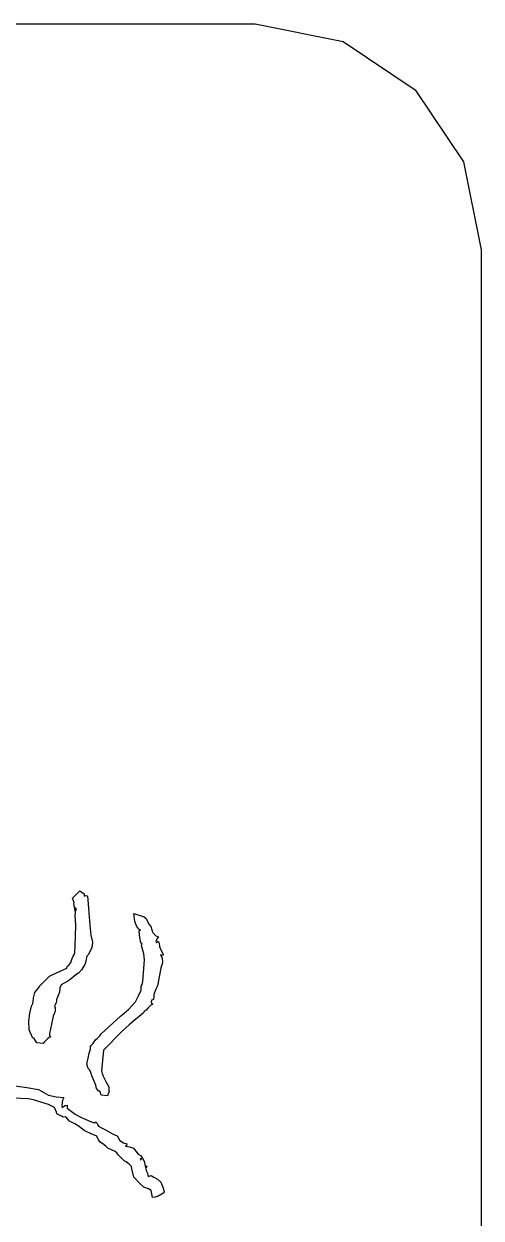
# Model space of a CAD drawing. Extents: x -16 to 63, y -3 to 108.
# Drawn here: x 29.91 to 33.27, y 98.99 to 107.78 of the extents above; entities that cross this region are included whole.
import ezdxf

# ---------------------------------------------------------------- set-up
doc = ezdxf.new("R2010")
doc.units = 0

msp = doc.modelspace()

# ---------------------------------------------------------------- linework, layer by layer
at = {"layer": 'Layer 1'}
for p, q in [((20.8222, 107.775), (31.6087, 107.775)), ((31.6087, 107.775), (32.256945, 107.64477)), ((32.256945, 107.64477), (32.785192, 107.289195)), ((32.785192, 107.289195), (33.140769, 106.76095)), ((33.140769, 106.76095), (33.271, 106.11271)), ((33.271, 106.11271), (33.271, 95.3259)), ((30.262809, 101.34037), (30.317252, 101.395052)), ((30.27517, 101.310134), (30.262809, 101.34037)), ((30.317252, 101.395052), (30.349959, 101.371941)), ((30.349959, 101.371941), (30.350805, 101.356952)), ((30.350805, 101.356952), (30.362264, 101.359774)), ((30.362264, 101.359774), (30.373976, 101.359041)), ((30.373976, 101.359041), (30.392518, 101.142144)), ((30.273194, 101.298602), (30.27517, 101.310134)), ((30.284653, 101.238403), (30.273194, 101.298602)), ((30.286374, 101.269757), (30.279346, 101.259213)), ((30.279346, 101.259213), (30.286374, 101.248669)), ((30.293401, 101.259213), (30.286374, 101.269757)), ((30.286374, 101.248669), (30.293401, 101.259213)), ((30.293401, 101.259213), (30.293401, 101.259213)), ((30.28437, 101.214945), (30.286064, 101.227194)), ((30.289027, 101.142919), (30.28437, 101.214945)), ((30.286064, 101.227194), (30.284653, 101.238403)), ((30.721721, 101.168189), (30.714722, 101.227566)), ((30.714722, 101.227566), (30.792366, 101.203218)), ((30.737525, 101.133721), (30.721721, 101.168189)), ((30.792366, 101.203218), (30.805603, 101.190626)), ((30.805603, 101.190626), (30.815509, 101.16971)), ((30.815509, 101.16971), (30.828632, 101.147291)), ((30.286487, 101.062428), (30.289027, 101.142919)), ((30.392518, 101.142144), (30.397795, 101.068359)), ((30.397795, 101.068359), (30.411285, 101.017603)), ((30.751975, 101.112585), (30.737525, 101.133721)), ((30.76428, 101.107325), (30.751975, 101.112585)), ((30.754092, 101.096905), (30.755503, 101.100534)), ((30.760357, 101.052119), (30.754092, 101.096905)), ((30.755503, 101.100534), (30.76428, 101.107325)), ((30.828632, 101.147291), (30.836647, 101.138821)), ((30.836647, 101.138821), (30.850448, 101.10111)), ((30.850448, 101.10111), (30.852988, 101.090567)), ((30.852988, 101.090567), (30.877231, 101.06364)), ((30.280786, 100.934087), (30.286487, 101.062428)), ((30.411285, 101.017603), (30.40677, 100.976835)), ((30.766171, 101.011823), (30.760357, 101.052119)), ((30.776302, 101.004466), (30.766171, 101.011823)), ((30.770827, 100.995674), (30.776302, 101.004466)), ((30.774666, 100.981798), (30.770827, 100.995674)), ((30.788043, 100.930851), (30.774666, 100.981798)), ((30.877231, 101.06364), (30.897664, 101.056305)), ((30.887108, 101.044897), (30.877372, 101.022057)), ((30.877372, 101.022057), (30.881408, 101.011513)), ((30.881408, 101.011513), (30.895124, 101.02381)), ((30.897664, 101.056305), (30.887108, 101.044897)), ((30.895124, 101.02381), (30.90105, 101.009414)), ((30.90105, 101.009414), (30.90359, 100.986573)), ((30.90359, 100.986573), (30.913129, 100.960561)), ((30.251181, 100.868326), (30.261736, 100.897296)), ((30.261736, 100.897296), (30.272291, 100.918655)), ((30.272291, 100.918655), (30.280786, 100.934087)), ((30.366505, 100.901873), (30.362611, 100.883255)), ((30.369892, 100.915505), (30.366505, 100.901873)), ((30.377935, 100.923605), (30.369892, 100.915505)), ((30.40677, 100.976835), (30.377935, 100.923605)), ((30.793377, 100.886755), (30.788043, 100.930851)), ((30.928087, 100.920161), (30.911831, 100.925173)), ((30.911831, 100.925173), (30.922866, 100.901049)), ((30.913129, 100.960561), (30.924334, 100.944757)), ((30.922866, 100.901049), (30.925124, 100.867916)), ((30.924334, 100.944757), (30.932123, 100.9272)), ((30.932123, 100.9272), (30.928087, 100.920161)), ((30.145732, 100.791257), (30.196007, 100.813753)), ((30.196007, 100.813753), (30.22214, 100.827015)), ((30.22214, 100.827015), (30.225583, 100.837559)), ((30.225583, 100.837559), (30.236364, 100.848102)), ((30.236364, 100.848102), (30.251181, 100.868326)), ((30.329083, 100.814741), (30.310202, 100.791901)), ((30.353975, 100.852538), (30.329083, 100.814741)), ((30.361764, 100.875378), (30.353975, 100.852538)), ((30.362611, 100.883255), (30.361764, 100.875378)), ((30.781241, 100.727807), (30.793377, 100.886755)), ((30.914766, 100.82704), (30.888407, 100.69701)), ((30.925124, 100.867916), (30.914766, 100.82704)), ((30.033303, 100.706866), (30.095149, 100.766885)), ((30.095149, 100.766885), (30.109401, 100.775156)), ((30.109401, 100.775156), (30.145732, 100.791257)), ((30.202133, 100.715588), (30.179838, 100.702231)), ((30.223215, 100.725144), (30.202133, 100.715588)), ((30.244297, 100.740379), (30.223215, 100.725144)), ((30.288217, 100.777603), (30.244297, 100.740379)), ((30.300522, 100.784862), (30.288217, 100.777603)), ((30.310202, 100.791901), (30.300522, 100.784862)), ((30.777206, 100.705805), (30.781241, 100.727807)), ((29.977282, 100.606929), (29.987611, 100.646329)), ((29.987611, 100.646329), (30.008326, 100.673555)), ((30.008326, 100.673555), (30.021449, 100.690889)), ((30.021449, 100.690889), (30.025513, 100.700544)), ((30.025513, 100.700544), (30.033303, 100.706866)), ((30.167166, 100.649574), (30.152999, 100.613355)), ((30.169424, 100.680697), (30.167166, 100.649574)), ((30.179838, 100.702231), (30.169424, 100.680697)), ((30.750502, 100.622151), (30.769128, 100.664519)), ((30.769128, 100.664519), (30.770257, 100.68726)), ((30.770009, 100.69341), (30.777206, 100.705805)), ((30.770257, 100.68726), (30.770009, 100.69341)), ((30.874409, 100.666507), (30.861906, 100.63289)), ((30.861906, 100.63289), (30.862155, 100.616445)), ((30.888407, 100.69701), (30.874409, 100.666507)), ((29.950499, 100.495375), (29.96207, 100.545951)), ((29.96207, 100.545951), (29.967545, 100.556495)), ((29.967545, 100.556495), (29.971045, 100.567039)), ((29.971045, 100.567039), (29.974742, 100.577063)), ((29.974742, 100.577063), (29.977282, 100.606929)), ((30.143618, 100.571922), (30.130297, 100.549598)), ((30.130297, 100.549598), (30.136393, 100.534759)), ((30.145311, 100.585404), (30.143618, 100.571922)), ((30.152999, 100.613355), (30.145125, 100.595132)), ((30.145125, 100.595132), (30.145311, 100.585404)), ((30.676252, 100.522248), (30.72688, 100.579089)), ((30.72688, 100.579089), (30.750502, 100.622151)), ((30.839887, 100.554153), (30.820386, 100.534967)), ((30.855522, 100.560819), (30.839887, 100.554153)), ((30.846294, 100.58938), (30.842032, 100.578909)), ((30.842032, 100.578909), (30.848495, 100.5635)), ((30.860743, 100.595405), (30.846294, 100.58938)), ((30.848495, 100.5635), (30.855522, 100.560819)), ((30.862155, 100.616445), (30.860743, 100.595405)), ((29.941496, 100.436414), (29.950499, 100.495375)), ((30.12262, 100.473596), (30.109017, 100.412778)), ((30.128462, 100.489547), (30.12262, 100.473596)), ((30.135264, 100.51066), (30.128462, 100.489547)), ((30.136393, 100.534759), (30.135264, 100.51066)), ((30.475313, 100.342142), (30.616514, 100.473039)), ((30.616514, 100.473039), (30.628819, 100.482745)), ((30.628819, 100.482745), (30.676252, 100.522248)), ((30.753623, 100.47066), (30.72907, 100.449448)), ((30.785249, 100.496718), (30.753623, 100.47066)), ((30.792276, 100.507262), (30.785249, 100.496718)), ((30.806331, 100.517805), (30.792276, 100.507262)), ((30.820386, 100.534967), (30.806331, 100.517805)), ((29.943754, 100.372798), (29.941496, 100.436414)), ((29.968561, 100.315326), (29.943754, 100.372798)), ((30.109017, 100.412778), (30.095696, 100.344255)), ((30.68193, 100.408749), (30.630425, 100.363206)), ((30.72907, 100.449448), (30.68193, 100.408749)), ((29.984196, 100.304065), (29.968561, 100.315326)), ((30.00144, 100.276444), (29.984196, 100.304065)), ((30.001369, 100.276409), (30.00144, 100.276444)), ((30.04738, 100.272285), (30.001369, 100.276409)), ((30.054718, 100.282211), (30.04738, 100.272285)), ((30.082517, 100.307637), (30.054718, 100.282211)), ((30.093072, 100.316575), (30.082517, 100.307637)), ((30.103627, 100.31971), (30.093072, 100.316575)), ((30.095696, 100.344255), (30.09485, 100.329859)), ((30.09485, 100.329859), (30.103627, 100.31971)), ((30.412716, 100.268584), (30.423271, 100.2834)), ((30.423271, 100.2834), (30.433826, 100.297895)), ((30.433826, 100.297895), (30.447655, 100.311944)), ((30.447655, 100.311944), (30.465689, 100.328858)), ((30.465689, 100.328858), (30.475313, 100.342142)), ((30.630425, 100.363206), (30.490846, 100.221771)), ((30.378545, 100.163801), (30.386588, 100.200657)), ((30.386588, 100.200657), (30.39703, 100.229691)), ((30.39703, 100.229691), (30.397279, 100.249395)), ((30.397279, 100.249395), (30.400778, 100.257817)), ((30.400778, 100.257817), (30.412716, 100.268584)), ((30.490846, 100.221771), (30.477073, 100.070977)), ((30.369655, 100.120158), (30.378545, 100.163801)), ((30.379476, 100.087598), (30.369655, 100.120158)), ((30.391781, 100.076363), (30.379476, 100.087598)), ((30.398808, 100.057573), (30.391781, 100.076363)), ((30.405836, 100.033646), (30.398808, 100.057573)), ((30.434391, 99.965948), (30.405836, 100.033646)), ((30.477073, 100.070977), (30.483113, 100.05068)), ((30.483113, 100.05068), (30.489124, 100.031765)), ((30.489124, 100.031765), (30.50967, 99.990773)), ((29.839959, 99.96047), (29.926983, 99.947877)), ((29.926983, 99.947877), (30.012888, 99.933309)), ((30.012888, 99.933309), (30.052289, 99.911603)), ((30.440995, 99.94074), (30.434391, 99.965948)), ((30.456094, 99.924394), (30.440995, 99.94074)), ((30.466451, 99.916839), (30.456094, 99.924394)), ((30.50967, 99.990773), (30.531768, 99.953882)), ((30.531768, 99.953882), (30.530639, 99.925157)), ((30.530639, 99.925157), (30.534139, 99.921059)), ((29.937679, 99.864586), (29.824776, 99.869671)), ((29.976431, 99.857251), (29.937679, 99.864586)), ((30.030435, 99.839719), (29.976431, 99.857251)), ((30.086089, 99.821866), (30.030435, 99.839719)), ((30.052289, 99.911603), (30.087666, 99.891676)), ((30.087666, 99.891676), (30.14389, 99.879427)), ((30.14389, 99.879427), (30.200763, 99.874835)), ((30.189108, 99.855006), (30.185947, 99.81897)), ((30.200763, 99.874835), (30.189108, 99.855006)), ((30.474184, 99.891851), (30.466451, 99.916839)), ((30.47426, 99.891802), (30.474184, 99.891851)), ((30.520564, 99.88642), (30.47426, 99.891802)), ((30.534139, 99.921059), (30.520564, 99.88642)), ((30.130637, 99.801469), (30.086089, 99.821866)), ((30.146639, 99.767433), (30.130637, 99.801469)), ((30.147768, 99.753779), (30.146639, 99.767433)), ((30.183424, 99.736174), (30.147768, 99.753779)), ((30.185947, 99.81897), (30.18764, 99.807783)), ((30.185947, 99.801139), (30.208779, 99.816424)), ((30.18764, 99.807783), (30.185947, 99.801139)), ((30.208779, 99.816424), (30.223906, 99.818146)), ((30.223906, 99.818146), (30.225599, 99.79644)), ((30.225599, 99.79644), (30.283127, 99.751815)), ((30.283127, 99.751815), (30.300343, 99.742801)), ((30.196181, 99.729161), (30.183424, 99.736174)), ((30.215259, 99.732545), (30.196181, 99.729161)), ((30.240687, 99.699629), (30.215259, 99.732545)), ((30.265268, 99.688295), (30.240687, 99.699629)), ((30.281073, 99.68153), (30.265268, 99.688295)), ((30.313483, 99.660442), (30.281073, 99.68153)), ((30.300343, 99.742801), (30.333721, 99.724355)), ((30.333721, 99.724355), (30.396964, 99.697928)), ((30.396964, 99.697928), (30.426829, 99.688273)), ((30.426829, 99.688273), (30.437158, 99.695608)), ((30.437158, 99.695608), (30.443423, 99.685064)), ((30.443423, 99.685064), (30.447149, 99.67452)), ((30.447149, 99.67452), (30.454938, 99.663976)), ((30.454938, 99.663976), (30.473452, 99.653433)), ((30.339843, 99.639428), (30.313483, 99.660442)), ((30.349608, 99.632415), (30.339843, 99.639428)), ((30.358441, 99.625376), (30.349608, 99.632415)), ((30.400283, 99.607794), (30.358441, 99.625376)), ((30.442456, 99.590237), (30.400283, 99.607794)), ((30.451572, 99.567397), (30.442456, 99.590237)), ((30.473452, 99.653433), (30.506833, 99.637481)), ((30.506833, 99.637481), (30.563091, 99.60359)), ((30.563091, 99.60359), (30.591903, 99.59312)), ((30.591903, 99.59312), (30.612477, 99.557646)), ((30.467969, 99.546334), (30.451572, 99.567397)), ((30.488148, 99.533965), (30.467969, 99.546334)), ((30.508976, 99.515493), (30.488148, 99.533965)), ((30.522635, 99.502059), (30.508976, 99.515493)), ((30.578831, 99.477786), (30.522635, 99.502059)), ((30.612477, 99.557646), (30.638921, 99.54014)), ((30.638921, 99.54014), (30.664547, 99.533299)), ((30.661132, 99.519916), (30.654303, 99.514977)), ((30.654303, 99.514977), (30.683716, 99.511692)), ((30.664547, 99.533299), (30.661132, 99.519916)), ((30.683716, 99.511692), (30.712215, 99.500827)), ((30.712215, 99.500827), (30.747766, 99.456678)), ((30.591108, 99.46729), (30.578831, 99.477786)), ((30.599123, 99.452202), (30.591108, 99.46729)), ((30.644761, 99.408464), (30.599123, 99.452202)), ((30.658985, 99.400488), (30.644761, 99.408464)), ((30.679898, 99.382906), (30.658985, 99.400488)), ((30.747766, 99.456678), (30.764135, 99.446603)), ((30.768171, 99.428599), (30.760749, 99.421561)), ((30.760749, 99.421561), (30.763853, 99.414522)), ((30.763853, 99.414522), (30.771276, 99.421561)), ((30.764135, 99.446603), (30.776948, 99.432455)), ((30.771247, 99.421561), (30.768171, 99.428599)), ((30.771276, 99.421561), (30.771247, 99.421561)), ((30.776948, 99.432455), (30.790099, 99.40563)), ((30.790099, 99.40563), (30.805593, 99.33775)), ((30.697283, 99.365349), (30.679898, 99.382906)), ((30.700443, 99.34994), (30.697283, 99.365349)), ((30.715712, 99.288042), (30.700443, 99.34994)), ((30.799358, 99.36533), (30.806386, 99.372369)), ((30.806386, 99.358292), (30.799358, 99.36533)), ((30.799358, 99.36533), (30.799358, 99.36533)), ((30.805593, 99.33775), (30.816769, 99.318367)), ((30.806386, 99.372369), (30.813413, 99.36533)), ((30.813413, 99.36533), (30.806386, 99.358292)), ((30.816769, 99.318367), (30.819592, 99.292814)), ((30.760935, 99.239198), (30.715712, 99.288042)), ((30.788141, 99.213555), (30.760935, 99.239198)), ((30.819592, 99.292814), (30.843298, 99.300519)), ((30.843298, 99.300519), (30.86263, 99.287926)), ((30.86263, 99.287926), (30.890288, 99.273951)), ((30.890288, 99.273951), (30.914164, 99.250617)), ((30.914164, 99.250617), (30.92867, 99.215321)), ((30.823568, 99.201603), (30.788141, 99.213555)), ((30.842026, 99.189651), (30.823568, 99.201603)), ((30.848545, 99.166243), (30.842026, 99.189651)), ((30.85323, 99.138134), (30.848545, 99.166243)), ((30.853263, 99.138195), (30.85323, 99.138134)), ((30.87316, 99.140424), (30.853263, 99.138195)), ((30.895117, 99.147463), (30.87316, 99.140424)), ((30.935387, 99.172166), (30.895117, 99.147463)), ((30.92867, 99.215321), (30.939169, 99.182585)), ((30.939169, 99.182585), (30.935387, 99.172166))]:
    msp.add_line(p, q, dxfattribs=at)

doc.saveas('drawing.dxf')
